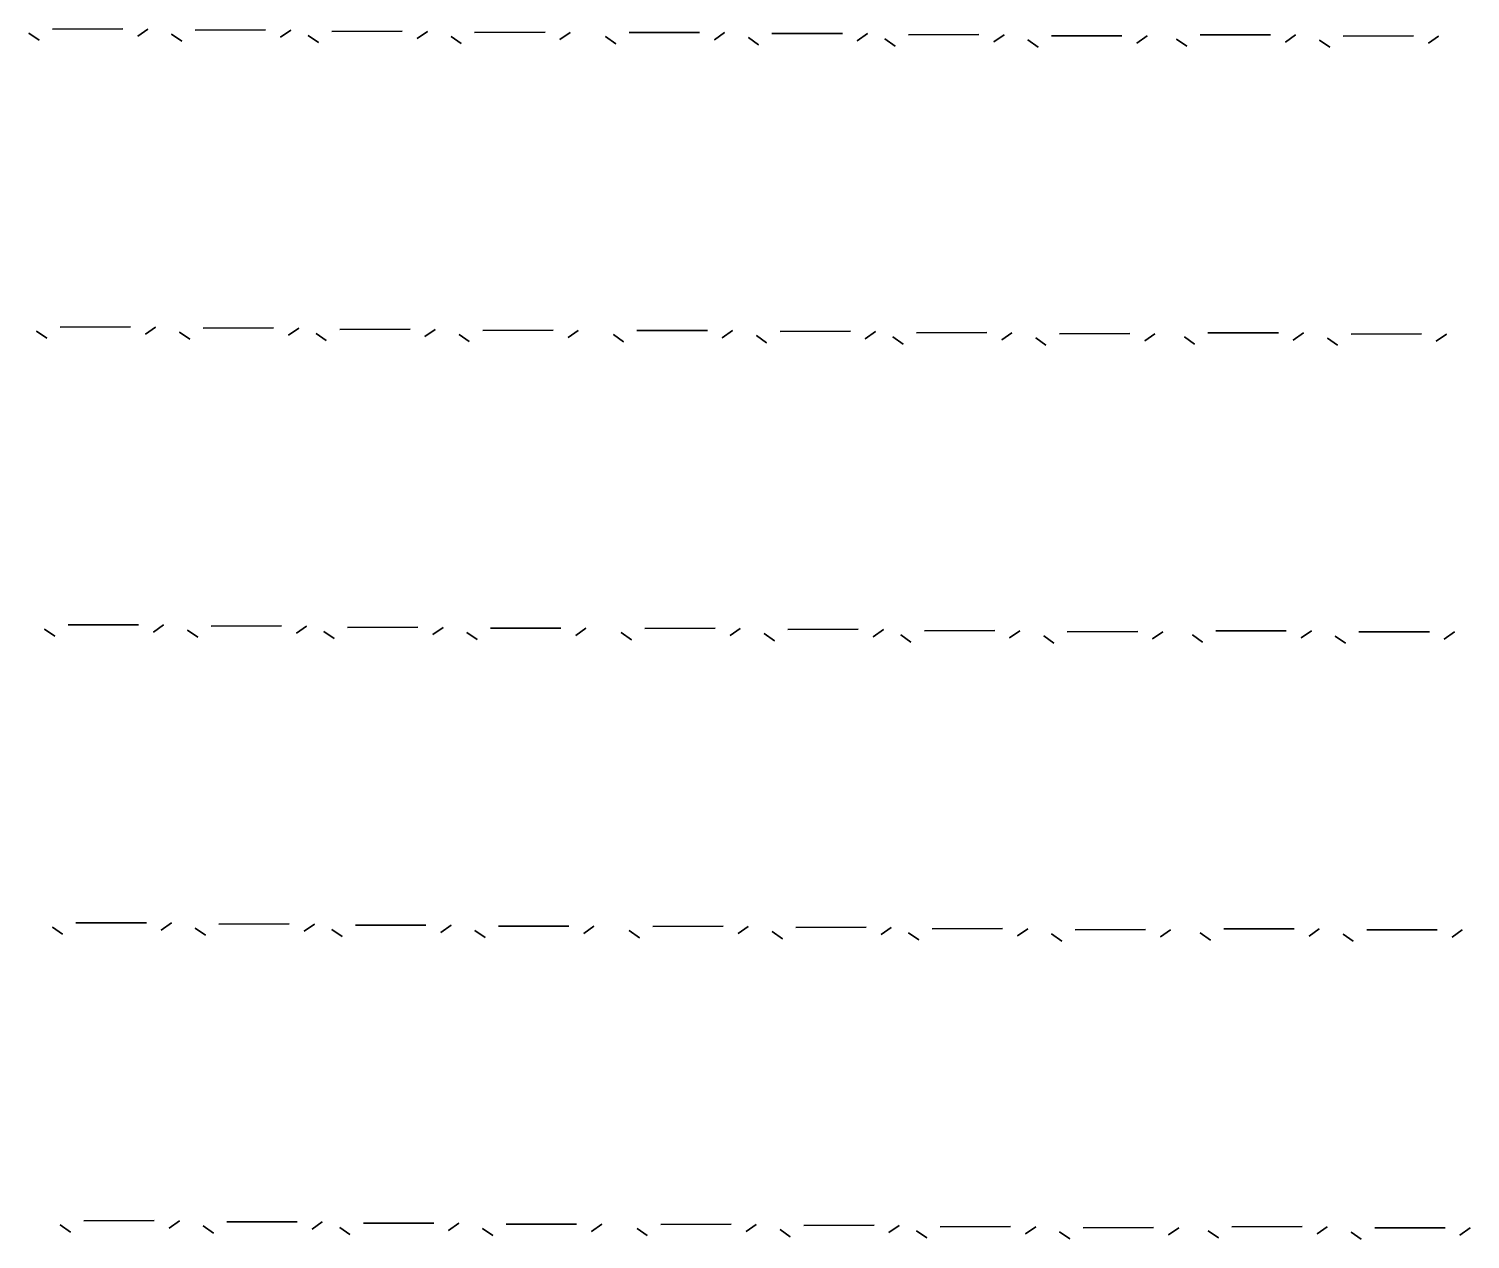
# Model space of a CAD drawing. Extents: x 0 to 5952, y 0 to 1070.
# Drawn here: x 413.9596 to 414.3334, y 396.8315 to 397.1453 of the extents above; entities that cross this region are included whole.
import ezdxf

# ---------------------------------------------------------------- set-up
doc = ezdxf.new("R2010")
doc.units = 0

msp = doc.modelspace()

# ---------------------------------------------------------------- linework, layer by layer
at = {"layer": 'PDF2_Camada 1', "color": 7}
for points in [[(413.959636, 397.144152), (413.962282, 397.1423), (413.959636, 397.144152)], [(413.965748, 397.145213), (413.984004, 397.145274), (413.965748, 397.145213)], [(413.987867, 397.143361), (413.990513, 397.145213), (413.987867, 397.143361)], [(413.996678, 397.14389), (413.999324, 397.142038), (413.996678, 397.14389)], [(414.00279, 397.144949), (414.021046, 397.145012), (414.00279, 397.144949)], [(414.024909, 397.143099), (414.027555, 397.144951), (414.024909, 397.143099)], [(414.032106, 397.143557), (414.034751, 397.141705), (414.032106, 397.143557)], [(414.038244, 397.144615), (414.0565, 397.144676), (414.038244, 397.144615)], [(414.060363, 397.142763), (414.063009, 397.144615), (414.060363, 397.142763)], [(414.069147, 397.14329), (414.071793, 397.141438), (414.069147, 397.14329)], [(414.075259, 397.144348), (414.093515, 397.144406), (414.075259, 397.144348)], [(414.097378, 397.142496), (414.100024, 397.144348), (414.097378, 397.142496)], [(414.115317, 397.144316), (414.133573, 397.144361), (414.115317, 397.144316)], [(414.137436, 397.142464), (414.140082, 397.144316), (414.137436, 397.142464)], [(414.152359, 397.144049), (414.170615, 397.144105), (414.152359, 397.144049)], [(414.174478, 397.142197), (414.177124, 397.144049), (414.174478, 397.142197)], [(414.187786, 397.143724), (414.206042, 397.143806), (414.187786, 397.143724)], [(414.209905, 397.141874), (414.212551, 397.143726), (414.209905, 397.141874)], [(414.224881, 397.143451), (414.243137, 397.143496), (414.224881, 397.143451)], [(414.247, 397.141599), (414.249646, 397.143451), (414.247, 397.141599)], [(414.263404, 397.143697), (414.28166, 397.143753), (414.263404, 397.143697)], [(414.285523, 397.141845), (414.288169, 397.143697), (414.285523, 397.141845)], [(414.300472, 397.143401), (414.318728, 397.143459), (414.300472, 397.143401)], [(414.322591, 397.141549), (414.325237, 397.143401), (414.322591, 397.141549)], [(414.109205, 397.143258), (414.111851, 397.141406), (414.109205, 397.143258)], [(414.146247, 397.142988), (414.148893, 397.141136), (414.146247, 397.142988)], [(414.181674, 397.142665), (414.18432, 397.140813), (414.181674, 397.142665)], [(414.218742, 397.142395), (414.221388, 397.140543), (414.218742, 397.142395)], [(414.257292, 397.142636), (414.259938, 397.140784), (414.257292, 397.142636)], [(414.29436, 397.142345), (414.297006, 397.140493), (414.29436, 397.142345)], [(413.961647, 397.066899), (413.964293, 397.065047), (413.961647, 397.066899)], [(413.967759, 397.067955), (413.986015, 397.068), (413.967759, 397.067955)], [(413.989878, 397.066103), (413.992524, 397.067955), (413.989878, 397.066103)], [(413.998715, 397.066645), (414.001361, 397.064793), (413.998715, 397.066645)], [(414.004854, 397.067706), (414.02311, 397.067762), (414.004854, 397.067706)], [(414.026973, 397.065854), (414.029618, 397.067706), (414.026973, 397.065854)], [(414.034143, 397.066296), (414.036789, 397.064444), (414.034143, 397.066296)], [(414.040255, 397.067354), (414.058511, 397.067407), (414.040255, 397.067354)], [(414.062374, 397.065502), (414.06502, 397.067354), (414.062374, 397.065502)], [(414.071211, 397.066042), (414.073857, 397.06419), (414.071211, 397.066042)], [(414.077349, 397.067103), (414.095605, 397.067161), (414.077349, 397.067103)], [(414.099468, 397.065248), (414.102114, 397.0671), (414.099468, 397.065248)], [(414.111242, 397.065989), (414.113888, 397.064137), (414.111242, 397.065989)], [(414.117354, 397.06705), (414.13561, 397.067098), (414.117354, 397.06705)], [(414.139473, 397.065198), (414.142119, 397.06705), (414.139473, 397.065198)], [(414.14831, 397.065743), (414.150956, 397.063891), (414.14831, 397.065743)], [(414.154449, 397.066801), (414.172705, 397.06687), (414.154449, 397.066801)], [(414.176568, 397.064949), (414.179214, 397.066801), (414.176568, 397.064949)], [(414.183712, 397.065399), (414.186357, 397.063547), (414.183712, 397.065399)], [(414.18985, 397.06646), (414.208106, 397.066521), (414.18985, 397.06646)], [(414.211969, 397.064608), (414.214615, 397.06646), (414.211969, 397.064608)], [(414.22078, 397.065145), (414.223426, 397.063293), (414.22078, 397.065145)], [(414.226918, 397.066206), (414.245174, 397.066267), (414.226918, 397.066206)], [(414.249037, 397.064354), (414.251683, 397.066206), (414.249037, 397.064354)], [(414.259329, 397.065386), (414.261975, 397.063534), (414.259329, 397.065386)], [(414.265441, 397.066444), (414.283698, 397.0665), (414.265441, 397.066444)], [(414.28756, 397.064592), (414.290206, 397.066444), (414.28756, 397.064592)], [(414.296424, 397.0651), (414.29907, 397.063248), (414.296424, 397.0651)], [(414.302536, 397.066159), (414.320792, 397.066222), (414.302536, 397.066159)], [(414.324655, 397.064304), (414.327301, 397.066156), (414.324655, 397.064304)], [(413.969823, 396.990723), (413.988079, 396.990781), (413.969823, 396.990723)], [(413.991942, 396.988871), (413.994588, 396.990723), (413.991942, 396.988871)], [(414.006917, 396.99044), (414.025174, 396.990501), (414.006917, 396.99044)], [(414.029036, 396.988588), (414.031682, 396.99044), (414.029036, 396.988588)], [(414.042292, 396.990104), (414.060548, 396.990157), (414.042292, 396.990104)], [(414.064411, 396.988252), (414.067057, 396.990104), (414.064411, 396.988252)], [(413.963711, 396.989662), (413.966357, 396.98781), (413.963711, 396.989662)], [(414.000779, 396.989379), (414.003425, 396.987527), (414.000779, 396.989379)], [(414.03618, 396.989043), (414.038826, 396.987191), (414.03618, 396.989043)], [(414.073248, 396.988797), (414.075894, 396.986945), (414.073248, 396.988797)], [(414.07936, 396.989855), (414.097616, 396.989937), (414.07936, 396.989855)], [(414.101479, 396.988003), (414.104125, 396.989855), (414.101479, 396.988003)], [(414.11328, 396.988749), (414.115925, 396.986897), (414.11328, 396.988749)], [(414.119392, 396.989805), (414.137648, 396.989855), (414.119392, 396.989805)], [(414.141511, 396.987956), (414.144156, 396.989808), (414.141511, 396.987956)], [(414.150348, 396.988485), (414.152994, 396.986633), (414.150348, 396.988485)], [(414.156486, 396.989543), (414.174742, 396.989604), (414.156486, 396.989543)], [(414.178605, 396.987691), (414.181251, 396.989543), (414.178605, 396.987691)], [(414.185775, 396.988154), (414.188421, 396.986302), (414.185775, 396.988154)], [(414.191887, 396.989215), (414.210143, 396.989273), (414.191887, 396.989215)], [(414.214006, 396.987363), (414.216652, 396.989215), (414.214006, 396.987363)], [(414.222843, 396.987892), (414.225489, 396.98604), (414.222843, 396.987892)], [(414.228955, 396.988953), (414.247212, 396.989035), (414.228955, 396.988953)], [(414.251074, 396.987101), (414.25372, 396.988953), (414.251074, 396.987101)], [(414.261393, 396.988146), (414.264039, 396.986294), (414.261393, 396.988146)], [(414.267505, 396.989202), (414.285761, 396.989244), (414.267505, 396.989202)], [(414.289624, 396.987352), (414.29227, 396.989205), (414.289624, 396.987352)], [(414.298461, 396.987855), (414.301107, 396.986003), (414.298461, 396.987855)], [(414.3046, 396.988911), (414.322856, 396.988982), (414.3046, 396.988911)], [(414.326719, 396.987061), (414.329365, 396.988914), (414.326719, 396.987061)], [(413.965748, 396.912417), (413.968394, 396.910565), (413.965748, 396.912417)], [(413.97186, 396.913478), (413.990116, 396.913542), (413.97186, 396.913478)], [(413.993979, 396.911626), (413.996625, 396.913478), (413.993979, 396.911626)], [(414.002816, 396.912134), (414.005462, 396.910282), (414.002816, 396.912134)], [(414.008928, 396.913193), (414.027184, 396.913232), (414.008928, 396.913193)], [(414.031047, 396.91134), (414.033693, 396.913193), (414.031047, 396.91134)], [(414.038244, 396.911806), (414.04089, 396.909954), (414.038244, 396.911806)], [(414.044382, 396.912864), (414.062638, 396.912904), (414.044382, 396.912864)], [(414.066501, 396.911012), (414.069147, 396.912864), (414.066501, 396.911012)], [(414.075312, 396.911544), (414.077958, 396.909692), (414.075312, 396.911544)], [(414.081424, 396.912603), (414.09968, 396.91265), (414.081424, 396.912603)], [(414.103543, 396.91075), (414.106189, 396.912603), (414.103543, 396.91075)], [(414.115343, 396.911504), (414.117989, 396.909652), (414.115343, 396.911504)], [(414.121455, 396.91256), (414.139711, 396.912603), (414.121455, 396.91256)], [(414.143574, 396.910708), (414.14622, 396.91256), (414.143574, 396.910708)], [(414.158523, 396.912298), (414.17678, 396.912359), (414.158523, 396.912298)], [(414.180642, 396.910446), (414.183288, 396.912298), (414.180642, 396.910446)], [(414.193925, 396.911968), (414.212181, 396.912028), (414.193925, 396.911968)], [(414.216044, 396.910115), (414.21869, 396.911968), (414.216044, 396.910115)], [(414.230993, 396.911692), (414.249249, 396.911753), (414.230993, 396.911692)], [(414.253112, 396.90984), (414.255758, 396.911692), (414.253112, 396.90984)], [(414.269542, 396.911933), (414.287799, 396.911983), (414.269542, 396.911933)], [(414.291662, 396.910081), (414.294307, 396.911933), (414.291662, 396.910081)], [(414.30661, 396.911655), (414.324867, 396.911708), (414.30661, 396.911655)], [(414.32873, 396.909806), (414.331375, 396.911658), (414.32873, 396.909806)], [(414.152411, 396.911243), (414.155057, 396.90939), (414.152411, 396.911243)], [(414.187813, 396.910909), (414.190459, 396.909057), (414.187813, 396.910909)], [(414.224881, 396.910634), (414.227527, 396.908782), (414.224881, 396.910634)], [(414.26343, 396.910877), (414.266076, 396.909025), (414.26343, 396.910877)], [(414.300472, 396.9106), (414.303118, 396.908748), (414.300472, 396.9106)], [(413.967785, 396.835172), (413.970431, 396.83332), (413.967785, 396.835172)], [(413.973924, 396.836231), (413.99218, 396.836302), (413.973924, 396.836231)], [(413.996043, 396.834379), (413.998689, 396.836231), (413.996043, 396.834379)], [(414.004854, 396.83491), (414.007499, 396.833058), (414.004854, 396.83491)], [(414.010965, 396.835969), (414.029222, 396.836024), (414.010965, 396.835969)], [(414.033085, 396.834117), (414.03573, 396.835969), (414.033085, 396.834117)], [(414.040281, 396.834561), (414.042927, 396.832709), (414.040281, 396.834561)], [(414.046393, 396.835619), (414.064649, 396.83567), (414.046393, 396.835619)], [(414.068512, 396.833767), (414.071158, 396.835619), (414.068512, 396.833767)], [(414.077323, 396.834283), (414.079969, 396.832431), (414.077323, 396.834283)], [(414.083435, 396.835344), (414.101691, 396.835397), (414.083435, 396.835344)], [(414.105554, 396.833492), (414.1082, 396.835344), (414.105554, 396.833492)], [(414.117381, 396.834267), (414.120027, 396.832415), (414.117381, 396.834267)], [(414.123519, 396.835323), (414.141775, 396.835379), (414.123519, 396.835323)], [(414.145638, 396.833474), (414.148284, 396.835326), (414.145638, 396.833474)], [(414.154449, 396.833992), (414.157095, 396.83214), (414.154449, 396.833992)], [(414.160587, 396.835051), (414.178843, 396.835119), (414.160587, 396.835051)], [(414.182706, 396.833199), (414.185352, 396.835051), (414.182706, 396.833199)], [(414.189876, 396.833654), (414.192522, 396.831802), (414.189876, 396.833654)], [(414.195988, 396.834709), (414.214245, 396.834762), (414.195988, 396.834709)], [(414.218107, 396.832857), (414.220753, 396.834709), (414.218107, 396.832857)], [(414.226944, 396.833392), (414.22959, 396.83154), (414.226944, 396.833392)], [(414.233083, 396.834447), (414.251339, 396.834508), (414.233083, 396.834447)], [(414.255202, 396.832598), (414.257848, 396.83445), (414.255202, 396.832598)], [(414.265494, 396.833654), (414.26814, 396.831802), (414.265494, 396.833654)], [(414.271606, 396.834709), (414.289862, 396.834791), (414.271606, 396.834709)], [(414.293725, 396.832857), (414.296371, 396.834709), (414.293725, 396.832857)], [(414.302536, 396.833349), (414.305182, 396.831497), (414.302536, 396.833349)], [(414.308674, 396.83441), (414.32693, 396.834463), (414.308674, 396.83441)], [(414.330793, 396.832558), (414.333439, 396.83441), (414.330793, 396.832558)]]:
    msp.add_lwpolyline(points, dxfattribs=at)
at = {"layer": 'PDF3_Solid Fills', "color": 7}
for points in [[(413.959636, 397.144152), (413.962282, 397.1423), (413.959636, 397.144152)], [(413.965748, 397.145213), (413.984004, 397.145274), (413.965748, 397.145213)], [(413.987867, 397.143361), (413.990513, 397.145213), (413.987867, 397.143361)], [(413.996678, 397.14389), (413.999324, 397.142038), (413.996678, 397.14389)], [(414.00279, 397.144949), (414.021046, 397.145012), (414.00279, 397.144949)], [(414.024909, 397.143099), (414.027555, 397.144951), (414.024909, 397.143099)], [(414.032106, 397.143557), (414.034751, 397.141705), (414.032106, 397.143557)], [(414.038244, 397.144615), (414.0565, 397.144676), (414.038244, 397.144615)], [(414.060363, 397.142763), (414.063009, 397.144615), (414.060363, 397.142763)], [(414.069147, 397.14329), (414.071793, 397.141438), (414.069147, 397.14329)], [(414.075259, 397.144348), (414.093515, 397.144406), (414.075259, 397.144348)], [(414.097378, 397.142496), (414.100024, 397.144348), (414.097378, 397.142496)], [(414.115317, 397.144316), (414.133573, 397.144361), (414.115317, 397.144316)], [(414.137436, 397.142464), (414.140082, 397.144316), (414.137436, 397.142464)], [(414.152359, 397.144049), (414.170615, 397.144105), (414.152359, 397.144049)], [(414.174478, 397.142197), (414.177124, 397.144049), (414.174478, 397.142197)], [(414.187786, 397.143724), (414.206042, 397.143806), (414.187786, 397.143724)], [(414.209905, 397.141874), (414.212551, 397.143726), (414.209905, 397.141874)], [(414.224881, 397.143451), (414.243137, 397.143496), (414.224881, 397.143451)], [(414.247, 397.141599), (414.249646, 397.143451), (414.247, 397.141599)], [(414.263404, 397.143697), (414.28166, 397.143753), (414.263404, 397.143697)], [(414.285523, 397.141845), (414.288169, 397.143697), (414.285523, 397.141845)], [(414.300472, 397.143401), (414.318728, 397.143459), (414.300472, 397.143401)], [(414.322591, 397.141549), (414.325237, 397.143401), (414.322591, 397.141549)], [(414.109205, 397.143258), (414.111851, 397.141406), (414.109205, 397.143258)], [(414.146247, 397.142988), (414.148893, 397.141136), (414.146247, 397.142988)], [(414.181674, 397.142665), (414.18432, 397.140813), (414.181674, 397.142665)], [(414.218742, 397.142395), (414.221388, 397.140543), (414.218742, 397.142395)], [(414.257292, 397.142636), (414.259938, 397.140784), (414.257292, 397.142636)], [(414.29436, 397.142345), (414.297006, 397.140493), (414.29436, 397.142345)], [(413.961647, 397.066899), (413.964293, 397.065047), (413.961647, 397.066899)], [(413.967759, 397.067955), (413.986015, 397.068), (413.967759, 397.067955)], [(413.989878, 397.066103), (413.992524, 397.067955), (413.989878, 397.066103)], [(413.998715, 397.066645), (414.001361, 397.064793), (413.998715, 397.066645)], [(414.004854, 397.067706), (414.02311, 397.067762), (414.004854, 397.067706)], [(414.026973, 397.065854), (414.029618, 397.067706), (414.026973, 397.065854)], [(414.034143, 397.066296), (414.036789, 397.064444), (414.034143, 397.066296)], [(414.040255, 397.067354), (414.058511, 397.067407), (414.040255, 397.067354)], [(414.062374, 397.065502), (414.06502, 397.067354), (414.062374, 397.065502)], [(414.071211, 397.066042), (414.073857, 397.06419), (414.071211, 397.066042)], [(414.077349, 397.067103), (414.095605, 397.067161), (414.077349, 397.067103)], [(414.099468, 397.065248), (414.102114, 397.0671), (414.099468, 397.065248)], [(414.111242, 397.065989), (414.113888, 397.064137), (414.111242, 397.065989)], [(414.117354, 397.06705), (414.13561, 397.067098), (414.117354, 397.06705)], [(414.139473, 397.065198), (414.142119, 397.06705), (414.139473, 397.065198)], [(414.14831, 397.065743), (414.150956, 397.063891), (414.14831, 397.065743)], [(414.154449, 397.066801), (414.172705, 397.06687), (414.154449, 397.066801)], [(414.176568, 397.064949), (414.179214, 397.066801), (414.176568, 397.064949)], [(414.183712, 397.065399), (414.186357, 397.063547), (414.183712, 397.065399)], [(414.18985, 397.06646), (414.208106, 397.066521), (414.18985, 397.06646)], [(414.211969, 397.064608), (414.214615, 397.06646), (414.211969, 397.064608)], [(414.22078, 397.065145), (414.223426, 397.063293), (414.22078, 397.065145)], [(414.226918, 397.066206), (414.245174, 397.066267), (414.226918, 397.066206)], [(414.249037, 397.064354), (414.251683, 397.066206), (414.249037, 397.064354)], [(414.259329, 397.065386), (414.261975, 397.063534), (414.259329, 397.065386)], [(414.265441, 397.066444), (414.283698, 397.0665), (414.265441, 397.066444)], [(414.28756, 397.064592), (414.290206, 397.066444), (414.28756, 397.064592)], [(414.296424, 397.0651), (414.29907, 397.063248), (414.296424, 397.0651)], [(414.302536, 397.066159), (414.320792, 397.066222), (414.302536, 397.066159)], [(414.324655, 397.064304), (414.327301, 397.066156), (414.324655, 397.064304)], [(413.969823, 396.990723), (413.988079, 396.990781), (413.969823, 396.990723)], [(413.991942, 396.988871), (413.994588, 396.990723), (413.991942, 396.988871)], [(414.006917, 396.99044), (414.025174, 396.990501), (414.006917, 396.99044)], [(414.029036, 396.988588), (414.031682, 396.99044), (414.029036, 396.988588)], [(414.042292, 396.990104), (414.060548, 396.990157), (414.042292, 396.990104)], [(414.064411, 396.988252), (414.067057, 396.990104), (414.064411, 396.988252)], [(413.963711, 396.989662), (413.966357, 396.98781), (413.963711, 396.989662)], [(414.000779, 396.989379), (414.003425, 396.987527), (414.000779, 396.989379)], [(414.03618, 396.989043), (414.038826, 396.987191), (414.03618, 396.989043)], [(414.073248, 396.988797), (414.075894, 396.986945), (414.073248, 396.988797)], [(414.07936, 396.989855), (414.097616, 396.989937), (414.07936, 396.989855)], [(414.101479, 396.988003), (414.104125, 396.989855), (414.101479, 396.988003)], [(414.11328, 396.988749), (414.115925, 396.986897), (414.11328, 396.988749)], [(414.119392, 396.989805), (414.137648, 396.989855), (414.119392, 396.989805)], [(414.141511, 396.987956), (414.144156, 396.989808), (414.141511, 396.987956)], [(414.150348, 396.988485), (414.152994, 396.986633), (414.150348, 396.988485)], [(414.156486, 396.989543), (414.174742, 396.989604), (414.156486, 396.989543)], [(414.178605, 396.987691), (414.181251, 396.989543), (414.178605, 396.987691)], [(414.185775, 396.988154), (414.188421, 396.986302), (414.185775, 396.988154)], [(414.191887, 396.989215), (414.210143, 396.989273), (414.191887, 396.989215)], [(414.214006, 396.987363), (414.216652, 396.989215), (414.214006, 396.987363)], [(414.222843, 396.987892), (414.225489, 396.98604), (414.222843, 396.987892)], [(414.228955, 396.988953), (414.247212, 396.989035), (414.228955, 396.988953)], [(414.251074, 396.987101), (414.25372, 396.988953), (414.251074, 396.987101)], [(414.261393, 396.988146), (414.264039, 396.986294), (414.261393, 396.988146)], [(414.267505, 396.989202), (414.285761, 396.989244), (414.267505, 396.989202)], [(414.289624, 396.987352), (414.29227, 396.989205), (414.289624, 396.987352)], [(414.298461, 396.987855), (414.301107, 396.986003), (414.298461, 396.987855)], [(414.3046, 396.988911), (414.322856, 396.988982), (414.3046, 396.988911)], [(414.326719, 396.987061), (414.329365, 396.988914), (414.326719, 396.987061)], [(413.965748, 396.912417), (413.968394, 396.910565), (413.965748, 396.912417)], [(413.97186, 396.913478), (413.990116, 396.913542), (413.97186, 396.913478)], [(413.993979, 396.911626), (413.996625, 396.913478), (413.993979, 396.911626)], [(414.002816, 396.912134), (414.005462, 396.910282), (414.002816, 396.912134)], [(414.008928, 396.913193), (414.027184, 396.913232), (414.008928, 396.913193)], [(414.031047, 396.91134), (414.033693, 396.913193), (414.031047, 396.91134)], [(414.038244, 396.911806), (414.04089, 396.909954), (414.038244, 396.911806)], [(414.044382, 396.912864), (414.062638, 396.912904), (414.044382, 396.912864)], [(414.066501, 396.911012), (414.069147, 396.912864), (414.066501, 396.911012)], [(414.075312, 396.911544), (414.077958, 396.909692), (414.075312, 396.911544)], [(414.081424, 396.912603), (414.09968, 396.91265), (414.081424, 396.912603)], [(414.103543, 396.91075), (414.106189, 396.912603), (414.103543, 396.91075)], [(414.115343, 396.911504), (414.117989, 396.909652), (414.115343, 396.911504)], [(414.121455, 396.91256), (414.139711, 396.912603), (414.121455, 396.91256)], [(414.143574, 396.910708), (414.14622, 396.91256), (414.143574, 396.910708)], [(414.158523, 396.912298), (414.17678, 396.912359), (414.158523, 396.912298)], [(414.180642, 396.910446), (414.183288, 396.912298), (414.180642, 396.910446)], [(414.193925, 396.911968), (414.212181, 396.912028), (414.193925, 396.911968)], [(414.216044, 396.910115), (414.21869, 396.911968), (414.216044, 396.910115)], [(414.230993, 396.911692), (414.249249, 396.911753), (414.230993, 396.911692)], [(414.253112, 396.90984), (414.255758, 396.911692), (414.253112, 396.90984)], [(414.269542, 396.911933), (414.287799, 396.911983), (414.269542, 396.911933)], [(414.291662, 396.910081), (414.294307, 396.911933), (414.291662, 396.910081)], [(414.30661, 396.911655), (414.324867, 396.911708), (414.30661, 396.911655)], [(414.32873, 396.909806), (414.331375, 396.911658), (414.32873, 396.909806)], [(414.152411, 396.911243), (414.155057, 396.90939), (414.152411, 396.911243)], [(414.187813, 396.910909), (414.190459, 396.909057), (414.187813, 396.910909)], [(414.224881, 396.910634), (414.227527, 396.908782), (414.224881, 396.910634)], [(414.26343, 396.910877), (414.266076, 396.909025), (414.26343, 396.910877)], [(414.300472, 396.9106), (414.303118, 396.908748), (414.300472, 396.9106)], [(413.967785, 396.835172), (413.970431, 396.83332), (413.967785, 396.835172)], [(413.973924, 396.836231), (413.99218, 396.836302), (413.973924, 396.836231)], [(413.996043, 396.834379), (413.998689, 396.836231), (413.996043, 396.834379)], [(414.004854, 396.83491), (414.007499, 396.833058), (414.004854, 396.83491)], [(414.010965, 396.835969), (414.029222, 396.836024), (414.010965, 396.835969)], [(414.033085, 396.834117), (414.03573, 396.835969), (414.033085, 396.834117)], [(414.040281, 396.834561), (414.042927, 396.832709), (414.040281, 396.834561)], [(414.046393, 396.835619), (414.064649, 396.83567), (414.046393, 396.835619)], [(414.068512, 396.833767), (414.071158, 396.835619), (414.068512, 396.833767)], [(414.077323, 396.834283), (414.079969, 396.832431), (414.077323, 396.834283)], [(414.083435, 396.835344), (414.101691, 396.835397), (414.083435, 396.835344)], [(414.105554, 396.833492), (414.1082, 396.835344), (414.105554, 396.833492)], [(414.117381, 396.834267), (414.120027, 396.832415), (414.117381, 396.834267)], [(414.123519, 396.835323), (414.141775, 396.835379), (414.123519, 396.835323)], [(414.145638, 396.833474), (414.148284, 396.835326), (414.145638, 396.833474)], [(414.154449, 396.833992), (414.157095, 396.83214), (414.154449, 396.833992)], [(414.160587, 396.835051), (414.178843, 396.835119), (414.160587, 396.835051)], [(414.182706, 396.833199), (414.185352, 396.835051), (414.182706, 396.833199)], [(414.189876, 396.833654), (414.192522, 396.831802), (414.189876, 396.833654)], [(414.195988, 396.834709), (414.214245, 396.834762), (414.195988, 396.834709)], [(414.218107, 396.832857), (414.220753, 396.834709), (414.218107, 396.832857)], [(414.226944, 396.833392), (414.22959, 396.83154), (414.226944, 396.833392)], [(414.233083, 396.834447), (414.251339, 396.834508), (414.233083, 396.834447)], [(414.255202, 396.832598), (414.257848, 396.83445), (414.255202, 396.832598)], [(414.265494, 396.833654), (414.26814, 396.831802), (414.265494, 396.833654)], [(414.271606, 396.834709), (414.289862, 396.834791), (414.271606, 396.834709)], [(414.293725, 396.832857), (414.296371, 396.834709), (414.293725, 396.832857)], [(414.302536, 396.833349), (414.305182, 396.831497), (414.302536, 396.833349)], [(414.308674, 396.83441), (414.32693, 396.834463), (414.308674, 396.83441)], [(414.330793, 396.832558), (414.333439, 396.83441), (414.330793, 396.832558)]]:
    msp.add_lwpolyline(points, dxfattribs=at)
at = {"layer": 'PDF_Camada 1', "color": 7}
for points in [[(413.959636, 397.144152), (413.962282, 397.1423), (413.959636, 397.144152)], [(413.965748, 397.145213), (413.984004, 397.145274), (413.965748, 397.145213)], [(413.987867, 397.143361), (413.990513, 397.145213), (413.987867, 397.143361)], [(413.996678, 397.14389), (413.999324, 397.142038), (413.996678, 397.14389)], [(414.00279, 397.144949), (414.021046, 397.145012), (414.00279, 397.144949)], [(414.024909, 397.143099), (414.027555, 397.144951), (414.024909, 397.143099)], [(414.032106, 397.143557), (414.034751, 397.141705), (414.032106, 397.143557)], [(414.038244, 397.144615), (414.0565, 397.144676), (414.038244, 397.144615)], [(414.060363, 397.142763), (414.063009, 397.144615), (414.060363, 397.142763)], [(414.069147, 397.14329), (414.071793, 397.141438), (414.069147, 397.14329)], [(414.075259, 397.144348), (414.093515, 397.144406), (414.075259, 397.144348)], [(414.097378, 397.142496), (414.100024, 397.144348), (414.097378, 397.142496)], [(414.115317, 397.144316), (414.133573, 397.144361), (414.115317, 397.144316)], [(414.137436, 397.142464), (414.140082, 397.144316), (414.137436, 397.142464)], [(414.152359, 397.144049), (414.170615, 397.144105), (414.152359, 397.144049)], [(414.174478, 397.142197), (414.177124, 397.144049), (414.174478, 397.142197)], [(414.187786, 397.143724), (414.206042, 397.143806), (414.187786, 397.143724)], [(414.209905, 397.141874), (414.212551, 397.143726), (414.209905, 397.141874)], [(414.224881, 397.143451), (414.243137, 397.143496), (414.224881, 397.143451)], [(414.247, 397.141599), (414.249646, 397.143451), (414.247, 397.141599)], [(414.263404, 397.143697), (414.28166, 397.143753), (414.263404, 397.143697)], [(414.285523, 397.141845), (414.288169, 397.143697), (414.285523, 397.141845)], [(414.300472, 397.143401), (414.318728, 397.143459), (414.300472, 397.143401)], [(414.322591, 397.141549), (414.325237, 397.143401), (414.322591, 397.141549)], [(414.109205, 397.143258), (414.111851, 397.141406), (414.109205, 397.143258)], [(414.146247, 397.142988), (414.148893, 397.141136), (414.146247, 397.142988)], [(414.181674, 397.142665), (414.18432, 397.140813), (414.181674, 397.142665)], [(414.218742, 397.142395), (414.221388, 397.140543), (414.218742, 397.142395)], [(414.257292, 397.142636), (414.259938, 397.140784), (414.257292, 397.142636)], [(414.29436, 397.142345), (414.297006, 397.140493), (414.29436, 397.142345)], [(413.961647, 397.066899), (413.964293, 397.065047), (413.961647, 397.066899)], [(413.967759, 397.067955), (413.986015, 397.068), (413.967759, 397.067955)], [(413.989878, 397.066103), (413.992524, 397.067955), (413.989878, 397.066103)], [(413.998715, 397.066645), (414.001361, 397.064793), (413.998715, 397.066645)], [(414.004854, 397.067706), (414.02311, 397.067762), (414.004854, 397.067706)], [(414.026973, 397.065854), (414.029618, 397.067706), (414.026973, 397.065854)], [(414.034143, 397.066296), (414.036789, 397.064444), (414.034143, 397.066296)], [(414.040255, 397.067354), (414.058511, 397.067407), (414.040255, 397.067354)], [(414.062374, 397.065502), (414.06502, 397.067354), (414.062374, 397.065502)], [(414.071211, 397.066042), (414.073857, 397.06419), (414.071211, 397.066042)], [(414.077349, 397.067103), (414.095605, 397.067161), (414.077349, 397.067103)], [(414.099468, 397.065248), (414.102114, 397.0671), (414.099468, 397.065248)], [(414.111242, 397.065989), (414.113888, 397.064137), (414.111242, 397.065989)], [(414.117354, 397.06705), (414.13561, 397.067098), (414.117354, 397.06705)], [(414.139473, 397.065198), (414.142119, 397.06705), (414.139473, 397.065198)], [(414.14831, 397.065743), (414.150956, 397.063891), (414.14831, 397.065743)], [(414.154449, 397.066801), (414.172705, 397.06687), (414.154449, 397.066801)], [(414.176568, 397.064949), (414.179214, 397.066801), (414.176568, 397.064949)], [(414.183712, 397.065399), (414.186357, 397.063547), (414.183712, 397.065399)], [(414.18985, 397.06646), (414.208106, 397.066521), (414.18985, 397.06646)], [(414.211969, 397.064608), (414.214615, 397.06646), (414.211969, 397.064608)], [(414.22078, 397.065145), (414.223426, 397.063293), (414.22078, 397.065145)], [(414.226918, 397.066206), (414.245174, 397.066267), (414.226918, 397.066206)], [(414.249037, 397.064354), (414.251683, 397.066206), (414.249037, 397.064354)], [(414.259329, 397.065386), (414.261975, 397.063534), (414.259329, 397.065386)], [(414.265441, 397.066444), (414.283698, 397.0665), (414.265441, 397.066444)], [(414.28756, 397.064592), (414.290206, 397.066444), (414.28756, 397.064592)], [(414.296424, 397.0651), (414.29907, 397.063248), (414.296424, 397.0651)], [(414.302536, 397.066159), (414.320792, 397.066222), (414.302536, 397.066159)], [(414.324655, 397.064304), (414.327301, 397.066156), (414.324655, 397.064304)], [(413.969823, 396.990723), (413.988079, 396.990781), (413.969823, 396.990723)], [(413.991942, 396.988871), (413.994588, 396.990723), (413.991942, 396.988871)], [(414.006917, 396.99044), (414.025174, 396.990501), (414.006917, 396.99044)], [(414.029036, 396.988588), (414.031682, 396.99044), (414.029036, 396.988588)], [(414.042292, 396.990104), (414.060548, 396.990157), (414.042292, 396.990104)], [(414.064411, 396.988252), (414.067057, 396.990104), (414.064411, 396.988252)], [(413.963711, 396.989662), (413.966357, 396.98781), (413.963711, 396.989662)], [(414.000779, 396.989379), (414.003425, 396.987527), (414.000779, 396.989379)], [(414.03618, 396.989043), (414.038826, 396.987191), (414.03618, 396.989043)], [(414.073248, 396.988797), (414.075894, 396.986945), (414.073248, 396.988797)], [(414.07936, 396.989855), (414.097616, 396.989937), (414.07936, 396.989855)], [(414.101479, 396.988003), (414.104125, 396.989855), (414.101479, 396.988003)], [(414.11328, 396.988749), (414.115925, 396.986897), (414.11328, 396.988749)], [(414.119392, 396.989805), (414.137648, 396.989855), (414.119392, 396.989805)], [(414.141511, 396.987956), (414.144156, 396.989808), (414.141511, 396.987956)], [(414.150348, 396.988485), (414.152994, 396.986633), (414.150348, 396.988485)], [(414.156486, 396.989543), (414.174742, 396.989604), (414.156486, 396.989543)], [(414.178605, 396.987691), (414.181251, 396.989543), (414.178605, 396.987691)], [(414.185775, 396.988154), (414.188421, 396.986302), (414.185775, 396.988154)], [(414.191887, 396.989215), (414.210143, 396.989273), (414.191887, 396.989215)], [(414.214006, 396.987363), (414.216652, 396.989215), (414.214006, 396.987363)], [(414.222843, 396.987892), (414.225489, 396.98604), (414.222843, 396.987892)], [(414.228955, 396.988953), (414.247212, 396.989035), (414.228955, 396.988953)], [(414.251074, 396.987101), (414.25372, 396.988953), (414.251074, 396.987101)], [(414.261393, 396.988146), (414.264039, 396.986294), (414.261393, 396.988146)], [(414.267505, 396.989202), (414.285761, 396.989244), (414.267505, 396.989202)], [(414.289624, 396.987352), (414.29227, 396.989205), (414.289624, 396.987352)], [(414.298461, 396.987855), (414.301107, 396.986003), (414.298461, 396.987855)], [(414.3046, 396.988911), (414.322856, 396.988982), (414.3046, 396.988911)], [(414.326719, 396.987061), (414.329365, 396.988914), (414.326719, 396.987061)], [(413.965748, 396.912417), (413.968394, 396.910565), (413.965748, 396.912417)], [(413.97186, 396.913478), (413.990116, 396.913542), (413.97186, 396.913478)], [(413.993979, 396.911626), (413.996625, 396.913478), (413.993979, 396.911626)], [(414.002816, 396.912134), (414.005462, 396.910282), (414.002816, 396.912134)], [(414.008928, 396.913193), (414.027184, 396.913232), (414.008928, 396.913193)], [(414.031047, 396.91134), (414.033693, 396.913193), (414.031047, 396.91134)], [(414.038244, 396.911806), (414.04089, 396.909954), (414.038244, 396.911806)], [(414.044382, 396.912864), (414.062638, 396.912904), (414.044382, 396.912864)], [(414.066501, 396.911012), (414.069147, 396.912864), (414.066501, 396.911012)], [(414.075312, 396.911544), (414.077958, 396.909692), (414.075312, 396.911544)], [(414.081424, 396.912603), (414.09968, 396.91265), (414.081424, 396.912603)], [(414.103543, 396.91075), (414.106189, 396.912603), (414.103543, 396.91075)], [(414.115343, 396.911504), (414.117989, 396.909652), (414.115343, 396.911504)], [(414.121455, 396.91256), (414.139711, 396.912603), (414.121455, 396.91256)], [(414.143574, 396.910708), (414.14622, 396.91256), (414.143574, 396.910708)], [(414.158523, 396.912298), (414.17678, 396.912359), (414.158523, 396.912298)], [(414.180642, 396.910446), (414.183288, 396.912298), (414.180642, 396.910446)], [(414.193925, 396.911968), (414.212181, 396.912028), (414.193925, 396.911968)], [(414.216044, 396.910115), (414.21869, 396.911968), (414.216044, 396.910115)], [(414.230993, 396.911692), (414.249249, 396.911753), (414.230993, 396.911692)], [(414.253112, 396.90984), (414.255758, 396.911692), (414.253112, 396.90984)], [(414.269542, 396.911933), (414.287799, 396.911983), (414.269542, 396.911933)], [(414.291662, 396.910081), (414.294307, 396.911933), (414.291662, 396.910081)], [(414.30661, 396.911655), (414.324867, 396.911708), (414.30661, 396.911655)], [(414.32873, 396.909806), (414.331375, 396.911658), (414.32873, 396.909806)], [(414.152411, 396.911243), (414.155057, 396.90939), (414.152411, 396.911243)], [(414.187813, 396.910909), (414.190459, 396.909057), (414.187813, 396.910909)], [(414.224881, 396.910634), (414.227527, 396.908782), (414.224881, 396.910634)], [(414.26343, 396.910877), (414.266076, 396.909025), (414.26343, 396.910877)], [(414.300472, 396.9106), (414.303118, 396.908748), (414.300472, 396.9106)], [(413.967785, 396.835172), (413.970431, 396.83332), (413.967785, 396.835172)], [(413.973924, 396.836231), (413.99218, 396.836302), (413.973924, 396.836231)], [(413.996043, 396.834379), (413.998689, 396.836231), (413.996043, 396.834379)], [(414.004854, 396.83491), (414.007499, 396.833058), (414.004854, 396.83491)], [(414.010965, 396.835969), (414.029222, 396.836024), (414.010965, 396.835969)], [(414.033085, 396.834117), (414.03573, 396.835969), (414.033085, 396.834117)], [(414.040281, 396.834561), (414.042927, 396.832709), (414.040281, 396.834561)], [(414.046393, 396.835619), (414.064649, 396.83567), (414.046393, 396.835619)], [(414.068512, 396.833767), (414.071158, 396.835619), (414.068512, 396.833767)], [(414.077323, 396.834283), (414.079969, 396.832431), (414.077323, 396.834283)], [(414.083435, 396.835344), (414.101691, 396.835397), (414.083435, 396.835344)], [(414.105554, 396.833492), (414.1082, 396.835344), (414.105554, 396.833492)], [(414.117381, 396.834267), (414.120027, 396.832415), (414.117381, 396.834267)], [(414.123519, 396.835323), (414.141775, 396.835379), (414.123519, 396.835323)], [(414.145638, 396.833474), (414.148284, 396.835326), (414.145638, 396.833474)], [(414.154449, 396.833992), (414.157095, 396.83214), (414.154449, 396.833992)], [(414.160587, 396.835051), (414.178843, 396.835119), (414.160587, 396.835051)], [(414.182706, 396.833199), (414.185352, 396.835051), (414.182706, 396.833199)], [(414.189876, 396.833654), (414.192522, 396.831802), (414.189876, 396.833654)], [(414.195988, 396.834709), (414.214245, 396.834762), (414.195988, 396.834709)], [(414.218107, 396.832857), (414.220753, 396.834709), (414.218107, 396.832857)], [(414.226944, 396.833392), (414.22959, 396.83154), (414.226944, 396.833392)], [(414.233083, 396.834447), (414.251339, 396.834508), (414.233083, 396.834447)], [(414.255202, 396.832598), (414.257848, 396.83445), (414.255202, 396.832598)], [(414.265494, 396.833654), (414.26814, 396.831802), (414.265494, 396.833654)], [(414.271606, 396.834709), (414.289862, 396.834791), (414.271606, 396.834709)], [(414.293725, 396.832857), (414.296371, 396.834709), (414.293725, 396.832857)], [(414.302536, 396.833349), (414.305182, 396.831497), (414.302536, 396.833349)], [(414.308674, 396.83441), (414.32693, 396.834463), (414.308674, 396.83441)], [(414.330793, 396.832558), (414.333439, 396.83441), (414.330793, 396.832558)]]:
    msp.add_lwpolyline(points, dxfattribs=at)

doc.saveas('drawing.dxf')
